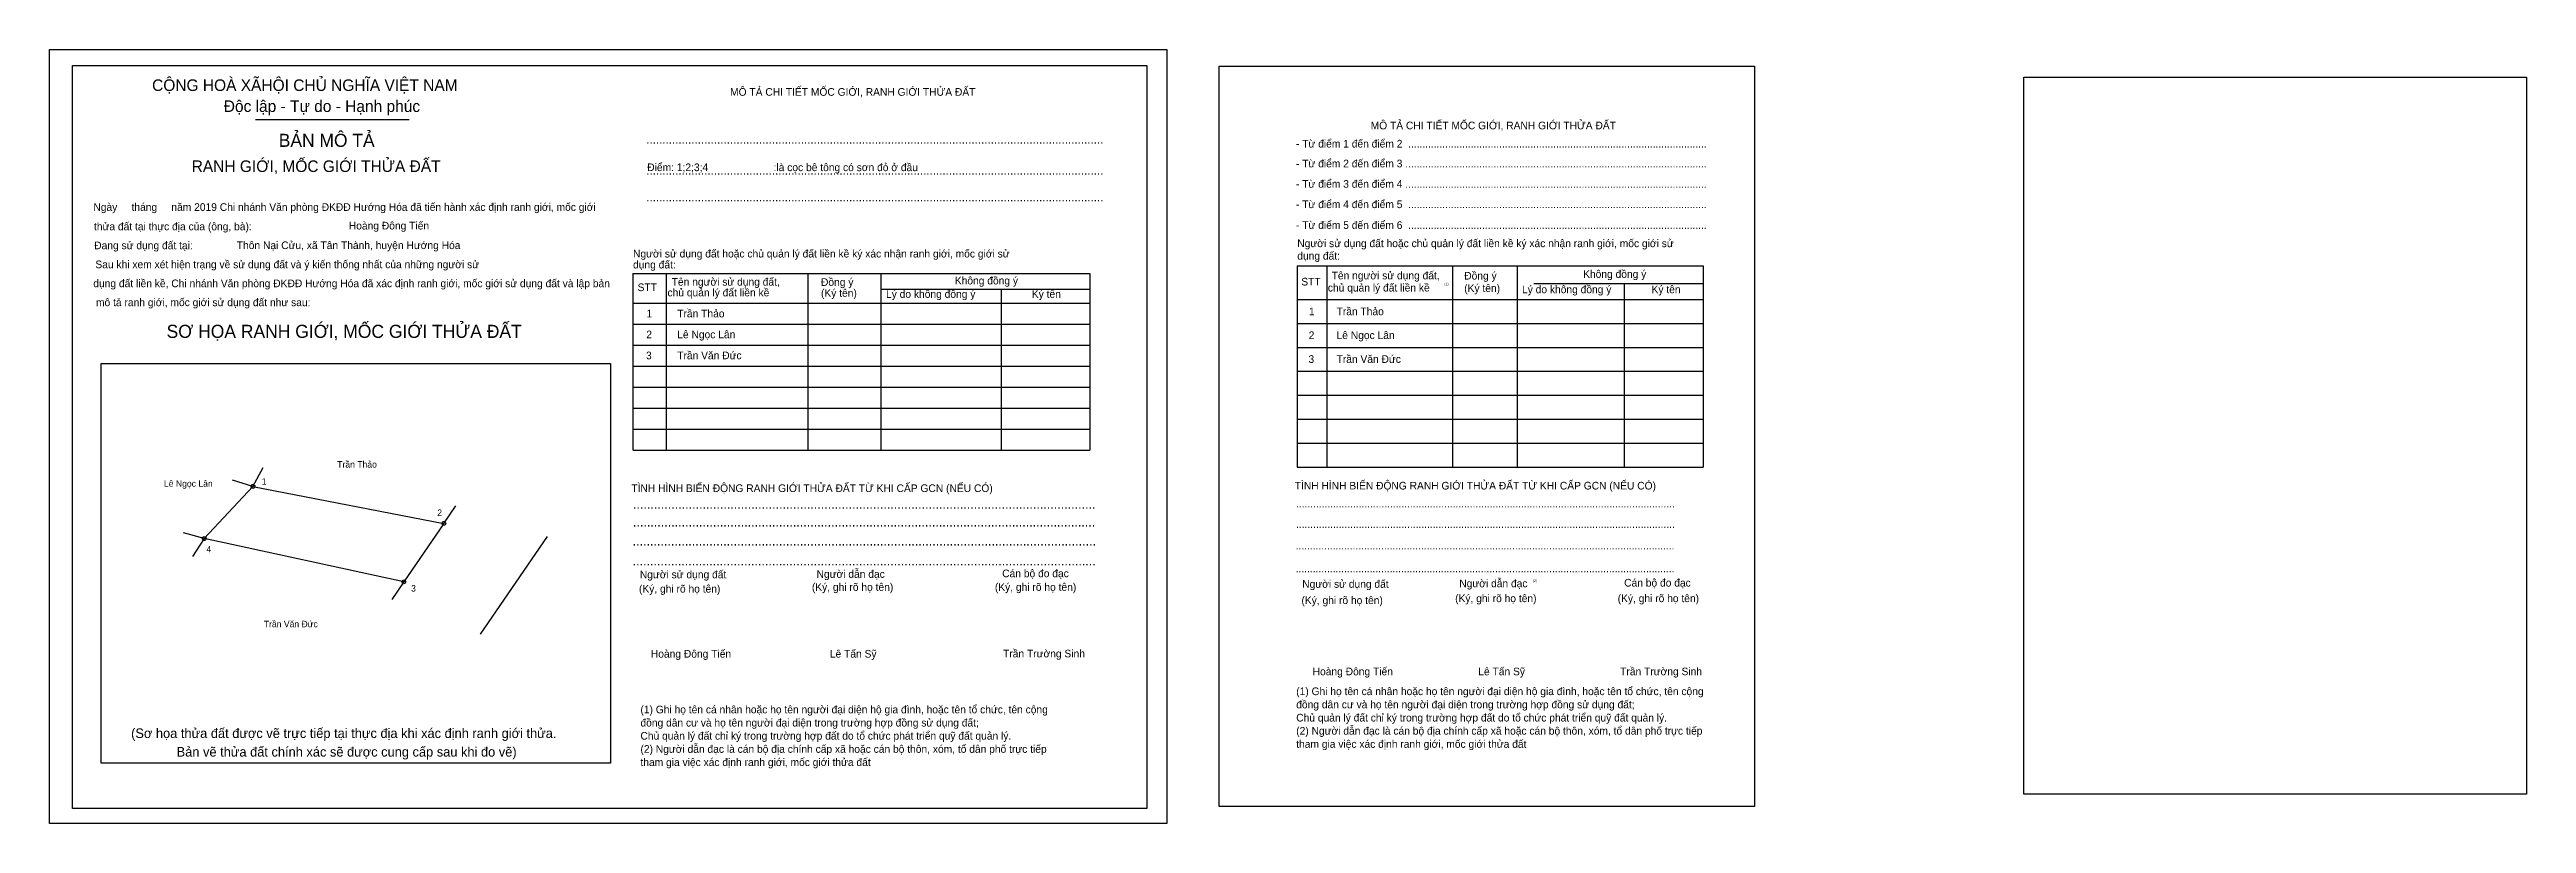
# Model space of a CAD drawing. Extents: x 129 to 540902, y 21 to 1835287.
# Drawn here: x 540580.8 to 540901.9, y 1835186.3 to 1835286.6 of the extents above.
import ezdxf

# ---------------------------------------------------------------- set-up
doc = ezdxf.new("R2010")
doc.units = 0
for name, color, linetype in [('bmtKhungInTrang1', 7, 'Continuous'), ('bmtKhungInTrang2', 7, 'Continuous'), ('bmtNoiDung', 7, 'Continuous'), ('bmtTemplate', 7, 'Continuous'), ('CanhThua', 7, 'Continuous'), ('MocDinhThua', 7, 'Continuous'), ('RauThua', 7, 'Continuous'), ('SoHieuDinhThua', 7, 'Continuous'), ('TenChuLanCan', 7, 'Continuous')]:
    doc.layers.add(name, color=color, linetype=linetype)

msp = doc.modelspace()

# ---------------------------------------------------------------- linework, layer by layer
at = {"layer": 'bmtKhungInTrang1'}
for points in [[(540580.81, 1835286.56), (540725.62, 1835286.56), (540725.62, 1835186.26), (540580.81, 1835186.26)], [(540583.8, 1835284.51), (540723.05, 1835284.51), (540723.05, 1835188.21), (540583.8, 1835188.21)]]:
    msp.add_lwpolyline(points, close=True, dxfattribs=at)
at = {"layer": 'bmtKhungInTrang2'}
msp.add_lwpolyline([(540732.43, 1835284.4), (540801.8, 1835284.4), (540801.8, 1835188.45), (540732.43, 1835188.45)], close=True, dxfattribs=at)
at = {"layer": 'bmtTemplate'}
for p, q in [((540607.52, 1835277.49), (540627.41, 1835277.49)), ((540660.72, 1835257.53), (540660.72, 1835234.63)), ((540679.09, 1835257.53), (540679.09, 1835234.63)), ((540688.54, 1835257.55), (540688.54, 1835234.63)), ((540715.67, 1835257.53), (540715.67, 1835234.63)), ((540746.35, 1835258.52), (540746.35, 1835232.44)), ((540762.67, 1835258.52), (540762.67, 1835232.44)), ((540771.06, 1835258.55), (540771.06, 1835232.44)), ((540795.16, 1835258.52), (540795.16, 1835232.44)), ((540656.44, 1835253.71), (540715.67, 1835253.71)), ((540688.54, 1835255.51), (540715.67, 1835255.51)), ((540742.54, 1835254.18), (540795.16, 1835254.18)), ((540773.19, 1835256.23), (540795.16, 1835256.23)), ((540656.44, 1835250.98), (540715.67, 1835250.98)), ((540742.54, 1835251.07), (540795.16, 1835251.07)), ((540656.44, 1835248.26), (540715.67, 1835248.26)), ((540742.54, 1835247.96), (540795.16, 1835247.96)), ((540656.44, 1835245.53), (540715.67, 1835245.53)), ((540742.54, 1835244.86), (540795.16, 1835244.86)), ((540656.44, 1835242.8), (540715.67, 1835242.8)), ((540742.54, 1835241.75), (540795.16, 1835241.75)), ((540656.44, 1835240.08), (540715.67, 1835240.08)), ((540742.54, 1835238.65), (540795.16, 1835238.65)), ((540656.44, 1835237.35), (540715.67, 1835237.35)), ((540656.44, 1835234.63), (540715.67, 1835234.63)), ((540742.54, 1835235.54), (540795.16, 1835235.54)), ((540742.54, 1835232.44), (540795.16, 1835232.44))]:
    msp.add_line(p, q, dxfattribs=at)
for points in [[(540583.8, 1835284.51), (540723.05, 1835284.51), (540723.05, 1835188.21), (540583.8, 1835188.21)], [(540836.72, 1835282.97), (540901.86, 1835282.97), (540901.86, 1835190.07), (540836.72, 1835190.07)], [(540587.49, 1835194.09), (540587.49, 1835245.88), (540653.5, 1835245.88), (540653.5, 1835194.09)]]:
    msp.add_lwpolyline(points, close=True, dxfattribs=at)
for points in [[(540656.4, 1835257.53), (540715.67, 1835257.53)], [(540656.4, 1835257.53), (540656.4, 1835234.63)], [(540742.51, 1835258.52), (540795.16, 1835258.52)], [(540742.51, 1835258.52), (540742.51, 1835232.44)], [(540704.14, 1835255.48), (540704.14, 1835234.63)], [(540784.92, 1835256.19), (540784.92, 1835232.44)]]:
    msp.add_lwpolyline(points, dxfattribs=at)
at = {"layer": 'CanhThua'}
for p, q in [((540600.86, 1835223.18), (540607.17, 1835229.94)), ((540607.17, 1835229.94), (540631.92, 1835225.15)), ((540631.92, 1835225.15), (540626.73, 1835217.57)), ((540626.73, 1835217.57), (540600.86, 1835223.18)), ((540645.3, 1835223.43), (540636.63, 1835210.79))]:
    msp.add_line(p, q, dxfattribs=at)
at = {"layer": 'MocDinhThua'}
for centre in [(540607.17, 1835229.94), (540631.92, 1835225.15), (540600.86, 1835223.18), (540626.73, 1835217.57)]:
    msp.add_circle(centre, 0.25, dxfattribs=at)
at = {"layer": 'RauThua'}
for p, q in [((540607.17, 1835229.94), (540608.49, 1835232.38)), ((540607.17, 1835229.94), (540604.51, 1835230.73)), ((540631.92, 1835225.15), (540633.49, 1835227.44)), ((540600.86, 1835223.18), (540598.19, 1835223.93)), ((540600.86, 1835223.18), (540599.34, 1835220.86)), ((540626.73, 1835217.57), (540625.16, 1835215.29))]:
    msp.add_line(p, q, dxfattribs=at)

# ---------------------------------------------------------------- texts
at = {"layer": 'bmtNoiDung'}
for s, height, p in [('Hoàng Đông Tiến', 0.9926, (540619.6, 1835263.24)), ('Thôn Nại Cửu, xã Tân Thành, huyện Hướng Hóa', 0.9926, (540605.08, 1835260.7)), ('1', 0.993, (540658.19, 1835251.85)), ('Trần Thảo ', 0.993, (540662.17, 1835251.85)), ('1', 0.993, (540744.05, 1835252.13)), ('Trần Thảo ', 0.993, (540747.63, 1835252.13)), ('3', 0.993, (540658.12, 1835246.42)), ('2', 0.993, (540658.16, 1835249.14)), ('Trần Văn Đức ', 0.9926, (540662.17, 1835246.42)), ('Lê Ngọc Lân ', 0.9926, (540662.17, 1835249.14)), ('2', 0.993, (540744.02, 1835249.04)), ('Lê Ngọc Lân ', 0.9926, (540747.63, 1835249.04)), ('3', 0.993, (540743.99, 1835245.95)), ('Trần Văn Đức ', 0.9926, (540747.63, 1835245.95)), ('Hoàng Đông Tiến', 0.9926, (540658.75, 1835207.75)), ('Lê Tấn Sỹ', 0.993, (540681.95, 1835207.75)), ('Trần Trường Sinh', 0.9926, (540704.4, 1835207.78)), ('Hoàng Đông Tiến', 0.9926, (540744.53, 1835205.46)), ('Lê Tấn Sỹ', 0.993, (540766, 1835205.46)), ('Trần Trường Sinh', 0.9926, (540784.39, 1835205.46))]:
    msp.add_text(s, height=height, dxfattribs=at).set_placement(p)
at = {"layer": 'bmtTemplate'}
for s, height, p in [('CỘNG HOÀ XÃHỘI CHỦ NGHĨA VIỆT NAM', 1.5015, (540594.1, 1835281.19)), ('Độc lập - Tự do - Hạnh phúc', 1.5015, (540603.39, 1835278.47)), ('MÔ TẢ CHI TIẾT MỐC GIỚI, RANH GIỚI THỬA ĐẤT', 0.9926, (540669.02, 1835280.57)), ('BẢN MÔ TẢ', 1.689, (540610.52, 1835273.95)), ('MÔ TẢ CHI TIẾT MỐC GIỚI, RANH GIỚI THỬA ĐẤT', 0.9922, (540752.05, 1835276.22)), ('..............................................................................................................................................', 1.12324, (540658.15, 1835274.34)), ('- Từ điểm 1 đến điểm 2  .........................................................................................................', 0.99223, (540742.37, 1835273.86)), ('RANH GIỚI, MỐC GIỚI THỬA ĐẤT', 1.5015, (540599.23, 1835270.69)), ('Điểm: 1;2;3;4                       :là cọc bê tông có sơn đỏ ở đầu', 0.9926, (540658.28, 1835270.8)), ('..............................................................................................................................................', 1.12324, (540658.15, 1835270.34)), ('- Từ điểm 2 đến điểm 3 ..........................................................................................................', 0.99223, (540742.37, 1835271.29)), ('- Từ điểm 3 đến điểm 4 ..........................................................................................................', 0.99223, (540742.37, 1835268.65)), ('Ngày     tháng     năm 2019 Chi nhánh Văn phòng ĐKĐĐ Hướng Hóa đã tiến hành xác định ranh giới, mốc giới ', 0.99261, (540586.49, 1835265.65)), ('..............................................................................................................................................', 1.12324, (540658.15, 1835266.88)), ('- Từ điểm 4 đến điểm 5  .........................................................................................................', 0.99223, (540742.37, 1835266.01)), ('thửa đất tại thực địa của (ông, bà):', 0.9926, (540586.57, 1835263.14)), ('- Từ điểm 5 đến điểm 6  .........................................................................................................', 0.99223, (540742.37, 1835263.31)), ('Đang sử dụng đất tại:', 0.9926, (540586.6, 1835260.68)), ('Người sử dụng đất hoặc chủ quản lý đất liền kề ký xác nhận ranh giới, mốc giới sử', 0.9926, (540656.44, 1835259.61)), ('dụng đất:', 0.992, (540742.54, 1835259.33)), ('Người sử dụng đất hoặc chủ quản lý đất liền kề ký xác nhận ranh giới, mốc giới sử', 0.9922, (540742.54, 1835260.95)), ('dụng đất liền kề, Chi nhánh Văn phòng ĐKĐĐ Hướng Hóa đã xác định ranh giới, mốc giới sử dụng đất và lập bản', 0.99261, (540586.48, 1835255.76)), ('Sau khi xem xét hiện trạng về sử dụng đất và ý kiến thống nhất của những người sử ', 0.9926, (540586.75, 1835258.22)), ('dụng đất:', 0.993, (540656.44, 1835258.19)), ('Tên người sử dụng đất,', 0.9926, (540661.45, 1835255.96)), ('Đồng ý', 0.993, (540680.8, 1835255.93)), ('Không đồng ý', 0.9926, (540698.15, 1835256.12)), ('STT', 0.992, (540743.06, 1835255.98)), ('Tên người sử dụng đất,', 0.9922, (540746.99, 1835256.78)), ('Đồng ý', 0.992, (540764.18, 1835256.75)), ('Không đồng ý', 0.9922, (540779.59, 1835256.97)), ('mô tả ranh giới, mốc giới sử dụng đất như sau:', 0.9926, (540586.83, 1835253.3)), ('STT', 0.993, (540657.03, 1835255.25)), ('chủ quản lý đất liền kề', 0.9926, (540660.9, 1835254.57)), ('(Ký tên)', 0.993, (540680.8, 1835254.51)), ('Lý do không đồng ý', 0.9926, (540689.23, 1835254.38)), ('Ký tên', 0.993, (540708.13, 1835254.38)), ('chủ quản lý đất liền kề', 0.9922, (540746.5, 1835255.2)), ('(1)', 0.331, (540761.59, 1835256.01)), ('(Ký tên)', 0.992, (540764.18, 1835255.14)), ('Lý do không đồng ý', 0.9922, (540771.67, 1835254.98)), ('Ký tên', 0.992, (540788.46, 1835254.98)), ('SƠ HỌA RANH GIỚI, MỐC GIỚI THỬA ĐẤT', 1.6944, (540595.98, 1835249.19)), ('TÌNH HÌNH BIẾN ĐỘNG RANH GIỚI THỬA ĐẤT TỪ KHI CẤP GCN (NẾU CÓ)', 0.9926, (540656.22, 1835229.21)), ('TÌNH HÌNH BIẾN ĐỘNG RANH GIỚI THỬA ĐẤT TỪ KHI CẤP GCN (NẾU CÓ)', 0.9922, (540742.21, 1835229.54)), ('.....................................................................................................................................', 1.21329, (540656.43, 1835227.05)), ('.....................................................................................................................................', 1.21266, (540656.43, 1835224.74)), ('.....................................................................................................................................', 0.99372, (540742.37, 1835227.21)), ('.....................................................................................................................................', 0.99372, (540742.37, 1835224.57)), ('.....................................................................................................................................', 1.21572, (540656.38, 1835222.28)), ('.....................................................................................................................................', 0.99372, (540742.32, 1835221.77)), ('.....................................................................................................................................', 1.21509, (540656.38, 1835219.69)), ('Người sử dụng đất', 0.9926, (540657.32, 1835218.03)), ('Người dẫn đạc', 0.9926, (540680.23, 1835218.09)), ('Cán bộ đo đạc', 0.9926, (540704.29, 1835218.17)), ('.....................................................................................................................................', 0.99372, (540742.32, 1835218.82)), ('(Ký, ghi rõ họ tên)', 0.9926, (540657.21, 1835216.18)), ('(Ký, ghi rõ họ tên)', 0.9926, (540679.62, 1835216.4)), ('(Ký, ghi rõ họ tên)', 0.9926, (540703.34, 1835216.4)), ('(Ký, ghi rõ họ tên)', 0.9922, (540743.08, 1835214.69)), ('Người sử dụng đất', 0.9922, (540743.18, 1835216.8)), ('(Ký, ghi rõ họ tên)', 0.9922, (540763, 1835214.94)), ('Người dẫn đạc', 0.9922, (540763.54, 1835216.87)), ('(2)', 0.331, (540773.06, 1835217.55)), ('(Ký, ghi rõ họ tên)', 0.9922, (540784.07, 1835214.94)), ('Cán bộ đo đạc', 0.9922, (540784.91, 1835216.96)), ('đồng dân cư và họ tên người đại diện trong trường hợp đồng sử dụng đất;', 0.9922, (540742.4, 1835201.18)), ('(1) Ghi họ tên cá nhân hoặc họ tên người đại diện hộ gia đình, hoặc tên tổ chức, tên cộng', 0.9922, (540742.4, 1835202.89)), ('đồng dân cư và họ tên người đại diện trong trường hợp đồng sử dụng đất;', 0.9922, (540657.4, 1835198.82)), ('(1) Ghi họ tên cá nhân hoặc họ tên người đại diện hộ gia đình, hoặc tên tổ chức, tên cộng', 0.9922, (540657.4, 1835200.53)), ('Chủ quản lý đất chỉ ký trong trường hợp đất do tổ chức phát triển quỹ đất quản lý.', 0.9922, (540742.4, 1835199.47)), ('(2) Người dẫn đạc là cán bộ địa chính cấp xã hoặc cán bộ thôn, xóm, tổ dân phố trực tiếp', 0.9922, (540742.4, 1835197.77)), ('(Sơ họa thửa đất được vẽ trực tiếp tại thực địa khi xác định ranh giới thửa.', 1.2431, (540591.38, 1835197.33)), ('Bản vẽ thửa đất chính xác sẽ được cung cấp sau khi đo vẽ)', 1.2431, (540597.28, 1835194.92)), ('Chủ quản lý đất chỉ ký trong trường hợp đất do tổ chức phát triển quỹ đất quản lý.', 0.9922, (540657.4, 1835197.12)), ('(2) Người dẫn đạc là cán bộ địa chính cấp xã hoặc cán bộ thôn, xóm, tổ dân phố trực tiếp', 0.9922, (540657.4, 1835195.41)), ('tham gia việc xác định ranh giới, mốc giới thửa đất', 0.9922, (540742.4, 1835196.06)), ('tham gia việc xác định ranh giới, mốc giới thửa đất', 0.9922, (540657.4, 1835193.7))]:
    msp.add_text(s, height=height, dxfattribs=at).set_placement(p)
at = {"layer": 'SoHieuDinhThua'}
for s, p in [('1', (540608.31, 1835230.16)), ('2', (540631.06, 1835226.12)), ('4', (540601.14, 1835221.38)), ('3', (540627.67, 1835216.31))]:
    msp.add_text(s, height=0.833, dxfattribs=at).set_placement(p)
at = {"layer": 'TenChuLanCan'}
for s, height, p in [('Trần Thảo', 0.833, (540618.1, 1835232.38)), ('Lê Ngọc Lân', 0.8326, (540595.64, 1835229.89)), ('Trần Văn Đức', 0.8326, (540608.58, 1835211.69))]:
    msp.add_text(s, height=height, dxfattribs=at).set_placement(p)

doc.saveas('drawing.dxf')
